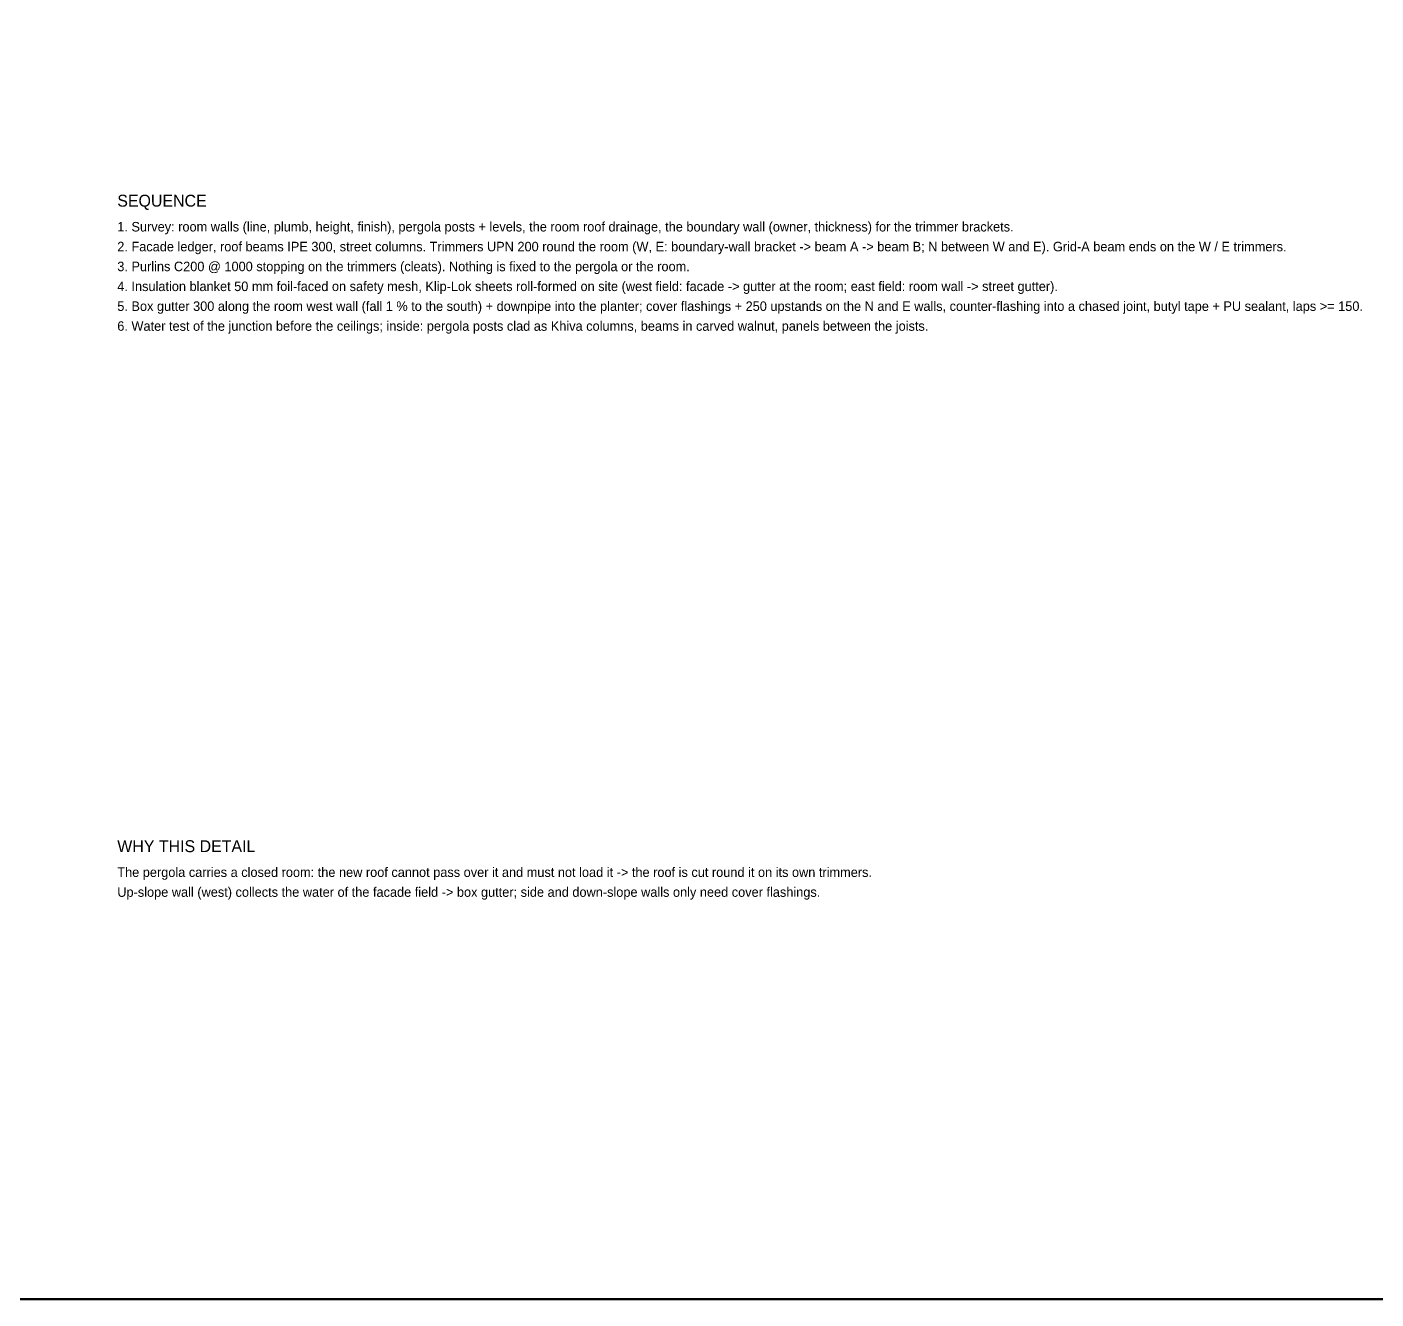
# Model space of a CAD drawing. Header units: metres. Extents: x 10 to 831, y 10 to 584.
# Drawn here: x 281.8 to 553.6, y 10 to 266.2 of the extents above; entities that cross this region are included whole.
import ezdxf

# ---------------------------------------------------------------- set-up
doc = ezdxf.new("R2010")
doc.units = ezdxf.units.M
doc.layers.add('FRAME', color=7, linetype='Continuous', lineweight=50)
doc.layers.add('TXT', color=7, linetype='Continuous', lineweight=18)

msp = doc.modelspace()

# ---------------------------------------------------------------- linework, layer by layer
at = {"layer": 'FRAME'}
msp.add_lwpolyline([(10, 10), (831, 10), (831, 584), (10, 584), (10, 10)], close=True, dxfattribs=at)

# ---------------------------------------------------------------- texts
at = {"layer": 'TXT'}
for s, height, p in [('SEQUENCE', 2.4, (300, 230)), ('1. Survey: room walls (line, plumb, height, finish), pergola posts + levels, the room roof drainage, the boundary wall (owner, thickness) for the trimmer brackets.', 1.92, (300, 225)), ('2. Facade ledger, roof beams IPE 300, street columns. Trimmers UPN 200 round the room (W, E: boundary-wall bracket -> beam A -> beam B; N between W and E). Grid-A beam ends on the W / E trimmers.', 1.92, (300, 221)), ('3. Purlins C200 @ 1000 stopping on the trimmers (cleats). Nothing is fixed to the pergola or the room.', 1.92, (300, 217)), ('4. Insulation blanket 50 mm foil-faced on safety mesh, Klip-Lok sheets roll-formed on site (west field: facade -> gutter at the room; east field: room wall -> street gutter).', 1.92, (300, 213)), ('5. Box gutter 300 along the room west wall (fall 1 % to the south) + downpipe into the planter; cover flashings + 250 upstands on the N and E walls, counter-flashing into a chased joint, butyl tape + PU sealant, laps >= 150.', 1.92, (300, 209)), ('6. Water test of the junction before the ceilings; inside: pergola posts clad as Khiva columns, beams in carved walnut, panels between the joists.', 1.92, (300, 205)), ('WHY THIS DETAIL', 2.4, (300, 100)), ('The pergola carries a closed room: the new roof cannot pass over it and must not load it -> the roof is cut round it on its own trimmers.', 1.92, (300, 95)), ('Up-slope wall (west) collects the water of the facade field -> box gutter; side and down-slope walls only need cover flashings.', 1.92, (300, 91))]:
    msp.add_text(s, height=height, dxfattribs=at).set_placement(p)

doc.saveas('drawing.dxf')
